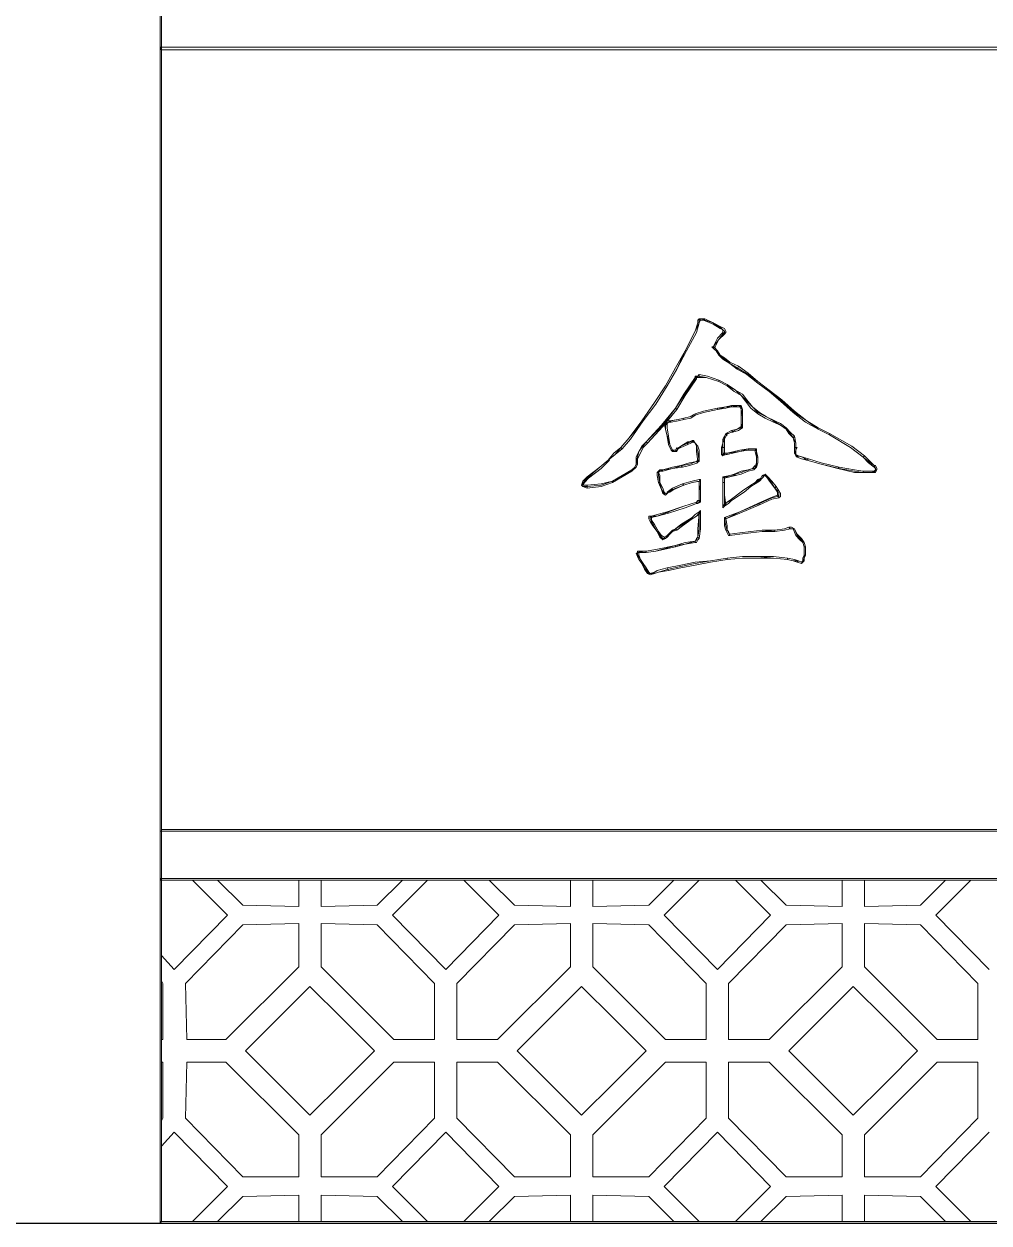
# Model space of a CAD drawing. Extents: x -66030 to 95157, y -13132 to 45879.
# Drawn here: x 67098 to 69790, y 39315 to 42661 of the extents above; entities that cross this region are included whole.
import ezdxf

# ---------------------------------------------------------------- set-up
doc = ezdxf.new("R2010")
doc.units = 0
doc.header["$LTSCALE"] = 100
doc.header["$MEASUREMENT"] = 0
doc.layers.get('0').update_dxf_attribs({"linetype": 'CONTINUOUS'})
doc.layers.add('3', color=11, linetype='CONTINUOUS')

msp = doc.modelspace()

# ---------------------------------------------------------------- linework, layer by layer
at = {"lineweight": 0}
for points in [[(67481.5, 40272.2), (67481.5, 40272.2), (67481.5, 42729.1), (67477.6, 42729.1), (67477.6, 40272.2), (67481.5, 40272.2), (67477.6, 40272.2), (67477.6, 40272.2), (67481.5, 40272.2)], [(67477.6, 42592.4), (67481.5, 42588.5), (75121.6, 42588.5), (75121.6, 42596.3), (67481.5, 42596.3), (67477.6, 42592.4), (67481.5, 42596.3), (67477.6, 42596.3), (67477.6, 42592.4)], [(67481.5, 40409), (67481.5, 40409), (67481.5, 42592.4), (67477.6, 42592.4), (67477.6, 40409), (67481.5, 40409), (67477.6, 40409), (67477.6, 40409), (67481.5, 40409)], [(69344.6, 41514.3), (69313.4, 41530), (69282.1, 41553.4), (69247, 41576.8), (69207.9, 41612), (69176.7, 41639.3), (69145.4, 41662.8), (69118.1, 41682.3), (69086.9, 41701.8), (69067.3, 41713.5), (69051.7, 41725.3), (69040, 41737), (69028.3, 41748.7), (69024.4, 41752.6), (69020.4, 41760.4), (69020.4, 41760.4), (69020.4, 41760.4), (69036.1, 41780), (69047.8, 41795.6), (69051.7, 41799.5), (69051.7, 41803.4), (69047.8, 41807.3), (69043.9, 41811.2), (69020.4, 41826.8), (68997, 41834.6), (68989.2, 41838.5), (68985.3, 41838.5), (68981.4, 41834.6), (68981.4, 41826.8), (68969.7, 41803.4), (68942.3, 41748.7), (68918.9, 41697.9), (68891.6, 41651.1), (68860.3, 41600.3), (68825.2, 41553.4), (68786.1, 41506.5), (68762.7, 41479.2), (68747, 41459.7), (68727.5, 41444), (68704.1, 41424.5), (68672.8, 41397.2), (68661.1, 41385.4), (68653.3, 41373.7), (68657.2, 41369.8), (68668.9, 41369.8), (68708, 41373.7), (68739.2, 41385.4), (68766.6, 41397.2), (68793.9, 41416.7), (68801.7, 41424.5), (68805.6, 41432.3), (68809.5, 41451.8), (68813.4, 41467.5), (68821.2, 41479.2), (68833, 41494.8), (68879.8, 41541.7), (68915, 41588.6), (68938.4, 41623.7), (68969.7, 41670.6), (68969.7, 41674.5), (68973.6, 41674.5), (68977.5, 41678.4), (68981.4, 41678.4), (69000.9, 41674.5), (69036.1, 41662.8), (69059.5, 41651.1), (69082.9, 41639.3), (69098.6, 41623.7), (69114.2, 41608.1), (69129.8, 41592.5), (69145.4, 41576.8), (69168.9, 41565.1), (69188.4, 41553.4), (69207.9, 41541.7), (69223.6, 41530), (69235.3, 41518.3), (69243.1, 41506.5), (69250.9, 41490.9), (69250.9, 41479.2), (69250.9, 41471.4), (69247, 41463.6), (69250.9, 41459.7), (69254.8, 41455.8), (69270.4, 41451.8), (69282.1, 41444), (69321.2, 41432.3), (69372, 41420.6), (69415, 41412.8), (69438.4, 41408.9), (69450.1, 41408.9), (69465.7, 41408.9), (69473.5, 41412.8), (69473.5, 41416.7), (69473.5, 41420.6), (69469.6, 41428.4), (69454, 41440.1), (69438.4, 41451.8), (69403.2, 41479.2), (69344.6, 41514.3)], [(68946.2, 41748.7), (68946.2, 41748.7), (68973.6, 41799.5), (68981.4, 41826.8), (68977.5, 41826.8), (68969.7, 41803.4), (68942.3, 41748.7), (68942.3, 41748.7), (68942.3, 41748.7), (68942.3, 41748.7), (68942.3, 41748.7)], [(68981.4, 41826.8), (68981.4, 41826.8), (68985.3, 41834.6), (68985.3, 41834.6), (68989.2, 41834.6), (68993.1, 41834.6), (68997, 41838.5), (68989.2, 41838.5), (68981.4, 41838.5), (68977.5, 41834.6), (68977.5, 41826.8), (68977.5, 41826.8), (68981.4, 41826.8), (68981.4, 41826.8), (68981.4, 41826.8)], [(68993.1, 41834.6), (68993.1, 41834.6), (69020.4, 41822.9), (69040, 41811.2), (69043.9, 41815.1), (69020.4, 41826.8), (68997, 41838.5), (68997, 41838.5), (68993.1, 41834.6), (68993.1, 41834.6), (68993.1, 41834.6)], [(69047.8, 41799.5), (69047.8, 41799.5), (69032.2, 41783.9), (69020.4, 41760.4), (69024.4, 41756.5), (69036.1, 41780), (69051.7, 41795.6), (69051.7, 41795.6), (69047.8, 41799.5), (69047.8, 41799.5), (69047.8, 41799.5)], [(69040, 41811.2), (69040, 41811.2), (69047.8, 41807.3), (69047.8, 41803.4), (69047.8, 41799.5), (69047.8, 41799.5), (69051.7, 41795.6), (69055.6, 41799.5), (69055.6, 41803.4), (69051.7, 41811.2), (69043.9, 41815.1), (69043.9, 41815.1), (69043.9, 41815.1), (69043.9, 41815.1), (69043.9, 41815.1)], [(69020.4, 41760.4), (69020.4, 41756.5), (69024.4, 41752.6), (69028.3, 41748.7), (69032.2, 41748.7), (69028.3, 41752.6), (69024.4, 41760.4), (69020.4, 41756.5), (69020.4, 41760.4), (69016.5, 41760.4), (69020.4, 41756.5)], [(69020.4, 41760.4), (69020.4, 41760.4), (69020.4, 41760.4), (69020.4, 41760.4), (69020.4, 41756.5), (69020.4, 41756.5), (69020.4, 41756.5), (69024.4, 41756.5), (69020.4, 41756.5), (69024.4, 41756.5), (69024.4, 41756.5)], [(68825.2, 41553.4), (68825.2, 41553.4), (68860.3, 41600.3), (68891.6, 41651.1), (68918.9, 41697.9), (68946.2, 41748.7), (68942.3, 41748.7), (68915, 41701.8), (68887.6, 41651.1), (68856.4, 41604.2), (68821.2, 41553.4), (68821.2, 41553.4)], [(69028.3, 41748.7), (69028.3, 41748.7), (69036.1, 41737), (69047.8, 41725.3), (69067.3, 41713.5), (69086.9, 41697.9), (69090.8, 41705.7), (69067.3, 41717.5), (69051.7, 41729.2), (69040, 41737), (69032.2, 41748.7), (69032.2, 41748.7), (69032.2, 41748.7), (69032.2, 41748.7), (69032.2, 41748.7)], [(69086.9, 41697.9), (69086.9, 41697.9), (69114.2, 41682.3), (69145.4, 41658.9), (69176.7, 41635.4), (69207.9, 41608.1), (69211.8, 41612), (69176.7, 41639.3), (69145.4, 41662.8), (69118.1, 41686.2), (69090.8, 41705.7), (69090.8, 41705.7), (69090.8, 41705.7), (69090.8, 41705.7), (69090.8, 41705.7)], [(68969.7, 41670.6), (68969.7, 41674.5), (68938.4, 41627.6), (68915, 41588.6), (68918.9, 41584.7), (68942.3, 41623.7), (68973.6, 41670.6), (68973.6, 41670.6), (68973.6, 41670.6), (68973.6, 41670.6), (68973.6, 41670.6)], [(68981.4, 41682.3), (68981.4, 41682.3), (68977.5, 41678.4), (68969.7, 41678.4), (68973.6, 41674.5), (68977.5, 41674.5), (68981.4, 41674.5), (68981.4, 41674.5), (68981.4, 41674.5), (68981.4, 41674.5), (68981.4, 41674.5)], [(68969.7, 41678.4), (68969.7, 41678.4), (68969.7, 41674.5), (68969.7, 41670.6), (68973.6, 41670.6), (68973.6, 41670.6), (68973.6, 41674.5), (68973.6, 41674.5), (68969.7, 41678.4), (68969.7, 41678.4), (68969.7, 41678.4)], [(69036.1, 41666.7), (69036.1, 41666.7), (69004.8, 41678.4), (68981.4, 41682.3), (68981.4, 41674.5), (69000.9, 41674.5), (69036.1, 41662.8), (69036.1, 41662.8), (69036.1, 41662.8), (69036.1, 41662.8), (69036.1, 41662.8)], [(69114.2, 41612), (69114.2, 41612), (69102.5, 41627.6), (69082.9, 41639.3), (69059.5, 41655), (69036.1, 41666.7), (69036.1, 41662.8), (69059.5, 41651.1), (69079, 41635.4), (69098.6, 41623.7), (69110.3, 41608.1), (69110.3, 41608.1), (69110.3, 41608.1), (69110.3, 41608.1), (69110.3, 41608.1)], [(69059.5, 41170.6), (69102.5, 41174.5), (69145.4, 41174.5), (69188.4, 41170.6), (69227.5, 41166.7), (69243.1, 41162.8), (69258.7, 41162.8), (69266.5, 41158.9), (69270.4, 41162.8), (69274.3, 41170.6), (69274.3, 41178.4), (69274.3, 41190.1), (69274.3, 41201.9), (69270.4, 41213.6), (69266.5, 41221.4), (69254.8, 41233.1), (69247, 41252.6), (69239.2, 41256.6), (69231.4, 41256.6), (69219.7, 41252.6), (69192.3, 41248.7), (69157.2, 41244.8), (69125.9, 41240.9), (69094.7, 41237), (69067.3, 41233.1), (69063.4, 41240.9), (69059.5, 41248.7), (69055.6, 41260.5), (69051.7, 41280), (69051.7, 41280), (69055.6, 41280), (69094.7, 41299.5), (69149.3, 41323), (69184.5, 41338.6), (69200.1, 41342.5), (69204, 41342.5), (69204, 41350.3), (69200.1, 41358.1), (69192.3, 41365.9), (69180.6, 41385.4), (69168.9, 41397.2), (69165, 41401.1), (69157.2, 41401.1), (69153.3, 41393.3), (69145.4, 41385.4), (69137.6, 41377.6), (69125.9, 41369.8), (69106.4, 41354.2), (69071.2, 41330.8), (69059.5, 41326.9), (69051.7, 41319), (69051.7, 41346.4), (69051.7, 41381.5), (69051.7, 41389.4), (69051.7, 41397.2), (69067.3, 41397.2), (69082.9, 41405), (69098.6, 41408.9), (69118.1, 41416.7), (69133.7, 41420.6), (69141.5, 41424.5), (69141.5, 41436.2), (69141.5, 41451.8), (69141.5, 41467.5), (69137.6, 41475.3), (69133.7, 41475.3), (69118.1, 41475.3), (69094.7, 41467.5), (69059.5, 41463.6), (69055.6, 41463.6), (69047.8, 41459.7), (69047.8, 41471.4), (69047.8, 41479.2), (69047.8, 41490.9), (69051.7, 41502.6), (69051.7, 41510.4), (69055.6, 41518.3), (69063.4, 41518.3), (69071.2, 41522.2), (69086.9, 41530), (69098.6, 41533.9), (69102.5, 41545.6), (69102.5, 41569), (69098.6, 41584.7), (69098.6, 41592.5), (69090.8, 41596.4), (69071.2, 41592.5), (69055.6, 41592.5), (69032.2, 41584.7), (68993.1, 41576.8), (68969.7, 41569), (68954, 41565.1), (68938.4, 41561.2), (68922.8, 41557.3), (68903.3, 41553.4), (68895.5, 41549.5), (68887.6, 41545.6), (68887.6, 41530), (68891.6, 41510.4), (68899.4, 41487), (68907.2, 41471.4), (68911.1, 41467.5), (68915, 41467.5), (68918.9, 41471.4), (68922.8, 41475.3), (68930.6, 41483.1), (68950.1, 41490.9), (68958, 41494.8), (68965.8, 41494.8), (68969.7, 41490.9), (68973.6, 41483.1), (68977.5, 41467.5), (68981.4, 41440.1), (68977.5, 41440.1), (68973.6, 41440.1), (68954, 41432.3), (68934.5, 41428.4), (68907.2, 41420.6), (68879.8, 41416.7), (68872, 41412.8), (68868.1, 41408.9), (68868.1, 41401.1), (68872, 41381.5), (68875.9, 41362), (68883.7, 41350.3), (68887.6, 41350.3), (68895.5, 41354.2), (68907.2, 41362), (68938.4, 41373.7), (68961.9, 41381.5), (68981.4, 41385.4), (68981.4, 41373.7), (68985.3, 41362), (68985.3, 41346.4), (68985.3, 41326.9), (68977.5, 41326.9), (68973.6, 41326.9), (68938.4, 41315.1), (68895.5, 41299.5), (68864.2, 41287.8), (68848.6, 41287.8), (68844.7, 41283.9), (68844.7, 41280), (68848.6, 41272.2), (68852.5, 41264.4), (68864.2, 41244.8), (68875.9, 41229.2), (68879.8, 41225.3), (68887.6, 41225.3), (68891.6, 41233.1), (68899.4, 41240.9), (68907.2, 41244.8), (68915, 41252.6), (68934.5, 41264.4), (68961.9, 41280), (68973.6, 41287.8), (68981.4, 41295.6), (68981.4, 41252.6), (68977.5, 41229.2), (68973.6, 41221.4), (68969.7, 41217.5), (68942.3, 41209.7), (68915, 41205.8), (68860.3, 41190.1), (68833, 41186.2), (68825.2, 41186.2), (68817.3, 41190.1), (68813.4, 41186.2), (68809.5, 41186.2), (68809.5, 41182.3), (68809.5, 41178.4), (68817.3, 41166.7), (68821.2, 41155), (68829.1, 41143.3), (68840.8, 41127.7), (68844.7, 41127.7), (68856.4, 41127.7), (68868.1, 41131.6), (68895.5, 41139.4), (68930.6, 41147.2), (68969.7, 41155), (69012.6, 41162.8), (69059.5, 41170.6)], [(68915, 41588.6), (68915, 41588.6), (68875.9, 41541.7), (68833, 41494.8), (68836.9, 41490.9), (68879.8, 41537.8), (68918.9, 41584.7), (68918.9, 41584.7)], [(68969.7, 41569), (68969.7, 41569), (68993.1, 41576.8), (69032.2, 41584.7), (69032.2, 41588.6), (68993.1, 41580.7), (68969.7, 41572.9), (68969.7, 41572.9), (68969.7, 41569), (68969.7, 41569), (68969.7, 41569)], [(69032.2, 41584.7), (69032.2, 41584.7), (69055.6, 41588.6), (69071.2, 41592.5), (69071.2, 41596.4), (69055.6, 41592.5), (69032.2, 41588.6), (69032.2, 41588.6)], [(69071.2, 41592.5), (69071.2, 41592.5), (69090.8, 41592.5), (69094.7, 41592.5), (69098.6, 41596.4), (69090.8, 41596.4), (69071.2, 41596.4), (69071.2, 41596.4), (69071.2, 41596.4), (69071.2, 41596.4), (69071.2, 41596.4)], [(69094.7, 41592.5), (69094.7, 41592.5), (69098.6, 41584.7), (69098.6, 41569), (69102.5, 41569), (69102.5, 41584.7), (69098.6, 41596.4), (69098.6, 41596.4), (69098.6, 41596.4), (69098.6, 41596.4), (69098.6, 41596.4)], [(69192.3, 41553.4), (69192.3, 41553.4), (69168.9, 41565.1), (69149.3, 41576.8), (69129.8, 41592.5), (69114.2, 41612), (69110.3, 41608.1), (69125.9, 41588.6), (69145.4, 41572.9), (69165, 41561.2), (69188.4, 41549.5), (69188.4, 41549.5), (69192.3, 41553.4), (69192.3, 41553.4), (69192.3, 41553.4)], [(69207.9, 41608.1), (69207.9, 41608.1), (69243.1, 41576.8), (69278.2, 41549.5), (69313.4, 41530), (69344.6, 41514.3), (69344.6, 41518.3), (69313.4, 41533.9), (69282.1, 41553.4), (69247, 41580.7), (69211.8, 41612), (69211.8, 41612), (69211.8, 41612), (69211.8, 41612), (69211.8, 41612)], [(68766.6, 41475.3), (68766.6, 41475.3), (68790, 41502.6), (68825.2, 41553.4), (68821.2, 41553.4), (68786.1, 41506.5), (68762.7, 41479.2), (68762.7, 41479.2)], [(68891.6, 41545.6), (68887.6, 41541.7), (68895.5, 41549.5), (68903.3, 41549.5), (68899.4, 41553.4), (68891.6, 41553.4), (68887.6, 41545.6), (68883.7, 41545.6), (68887.6, 41545.6), (68883.7, 41545.6), (68883.7, 41545.6)], [(68903.3, 41549.5), (68903.3, 41549.5), (68922.8, 41553.4), (68938.4, 41557.3), (68938.4, 41561.2), (68922.8, 41557.3), (68899.4, 41553.4), (68899.4, 41553.4), (68903.3, 41549.5), (68903.3, 41549.5), (68903.3, 41549.5)], [(68938.4, 41557.3), (68938.4, 41557.3), (68958, 41561.2), (68969.7, 41569), (68969.7, 41572.9), (68954, 41565.1), (68938.4, 41561.2), (68938.4, 41561.2)], [(69098.6, 41569), (69098.6, 41569), (69098.6, 41545.6), (69098.6, 41537.8), (69102.5, 41533.9), (69102.5, 41545.6), (69102.5, 41569), (69102.5, 41569), (69102.5, 41569), (69102.5, 41569), (69102.5, 41569)], [(69247, 41510.4), (69247, 41510.4), (69235.3, 41522.2), (69223.6, 41533.9), (69207.9, 41545.6), (69192.3, 41553.4), (69188.4, 41549.5), (69207.9, 41541.7), (69223.6, 41530), (69231.4, 41518.3), (69243.1, 41506.5), (69243.1, 41506.5), (69247, 41510.4), (69247, 41510.4), (69247, 41510.4)], [(68895.5, 41510.4), (68895.5, 41510.4), (68891.6, 41533.9), (68891.6, 41545.6), (68883.7, 41545.6), (68887.6, 41530), (68891.6, 41510.4), (68891.6, 41510.4)], [(69055.6, 41518.3), (69055.6, 41518.3), (69051.7, 41510.4), (69047.8, 41502.6), (69051.7, 41502.6), (69055.6, 41510.4), (69059.5, 41514.3), (69055.6, 41514.3), (69055.6, 41518.3), (69055.6, 41518.3), (69055.6, 41518.3)], [(69071.2, 41526.1), (69071.2, 41526.1), (69063.4, 41522.2), (69055.6, 41518.3), (69055.6, 41514.3), (69063.4, 41518.3), (69071.2, 41522.2), (69075.1, 41522.2), (69071.2, 41522.2), (69075.1, 41522.2), (69075.1, 41522.2)], [(69098.6, 41537.8), (69098.6, 41537.8), (69086.9, 41530), (69071.2, 41526.1), (69075.1, 41522.2), (69090.8, 41526.1), (69102.5, 41533.9), (69102.5, 41533.9), (69102.5, 41533.9), (69102.5, 41533.9), (69102.5, 41533.9)], [(69344.6, 41514.3), (69344.6, 41514.3), (69403.2, 41479.2), (69438.4, 41451.8), (69442.3, 41455.8), (69407.1, 41483.1), (69344.6, 41518.3), (69344.6, 41518.3), (69344.6, 41518.3), (69344.6, 41518.3), (69344.6, 41518.3)], [(68833, 41494.8), (68833, 41494.8), (68821.2, 41483.1), (68813.4, 41467.5), (68805.6, 41451.8), (68805.6, 41432.3), (68809.5, 41432.3), (68809.5, 41447.9), (68817.3, 41463.6), (68825.2, 41479.2), (68836.9, 41490.9), (68836.9, 41490.9), (68836.9, 41490.9), (68836.9, 41490.9), (68836.9, 41490.9)], [(68907.2, 41471.4), (68907.2, 41471.4), (68899.4, 41487), (68895.5, 41510.4), (68891.6, 41510.4), (68895.5, 41487), (68903.3, 41471.4), (68903.3, 41471.4), (68907.2, 41471.4), (68907.2, 41471.4), (68907.2, 41471.4)], [(68950.1, 41494.8), (68950.1, 41494.8), (68930.6, 41483.1), (68918.9, 41475.3), (68922.8, 41475.3), (68930.6, 41479.2), (68950.1, 41487), (68950.1, 41487), (68950.1, 41487), (68950.1, 41487), (68950.1, 41487)], [(68965.8, 41498.7), (68961.9, 41498.7), (68954, 41494.8), (68950.1, 41494.8), (68950.1, 41487), (68958, 41490.9), (68965.8, 41494.8), (68961.9, 41494.8), (68965.8, 41498.7), (68965.8, 41498.7), (68961.9, 41498.7)], [(68977.5, 41483.1), (68977.5, 41483.1), (68969.7, 41490.9), (68965.8, 41498.7), (68961.9, 41494.8), (68969.7, 41490.9), (68973.6, 41483.1), (68973.6, 41483.1), (68977.5, 41483.1), (68977.5, 41483.1), (68977.5, 41483.1)], [(69047.8, 41502.6), (69047.8, 41502.6), (69047.8, 41490.9), (69043.9, 41479.2), (69051.7, 41479.2), (69051.7, 41490.9), (69051.7, 41502.6), (69051.7, 41502.6), (69051.7, 41502.6), (69051.7, 41502.6), (69051.7, 41502.6)], [(69254.8, 41479.2), (69250.9, 41479.2), (69250.9, 41490.9), (69247, 41510.4), (69243.1, 41506.5), (69247, 41490.9), (69247, 41479.2), (69247, 41479.2), (69247, 41479.2), (69247, 41479.2), (69247, 41479.2)], [(68731.4, 41444), (68727.5, 41444), (68747, 41459.7), (68766.6, 41475.3), (68762.7, 41479.2), (68743.1, 41463.6), (68727.5, 41444), (68727.5, 41444), (68727.5, 41444), (68727.5, 41444), (68727.5, 41444)], [(68918.9, 41475.3), (68918.9, 41479.2), (68915, 41471.4), (68915, 41471.4), (68911.1, 41471.4), (68907.2, 41471.4), (68903.3, 41471.4), (68907.2, 41467.5), (68915, 41467.5), (68918.9, 41467.5), (68922.8, 41475.3), (68922.8, 41475.3), (68922.8, 41475.3), (68922.8, 41475.3), (68922.8, 41475.3)], [(68981.4, 41440.1), (68981.4, 41440.1), (68981.4, 41471.4), (68977.5, 41483.1), (68973.6, 41483.1), (68973.6, 41467.5), (68977.5, 41440.1), (68981.4, 41444), (68981.4, 41440.1), (68981.4, 41440.1), (68981.4, 41440.1)], [(69043.9, 41479.2), (69043.9, 41479.2), (69043.9, 41471.4), (69043.9, 41459.7), (69051.7, 41459.7), (69051.7, 41471.4), (69051.7, 41479.2), (69051.7, 41479.2)], [(69043.9, 41459.7), (69047.8, 41455.8), (69055.6, 41459.7), (69059.5, 41459.7), (69059.5, 41463.6), (69051.7, 41463.6), (69047.8, 41463.6), (69051.7, 41459.7), (69043.9, 41459.7), (69047.8, 41455.8), (69047.8, 41455.8)], [(69059.5, 41459.7), (69059.5, 41459.7), (69094.7, 41467.5), (69118.1, 41471.4), (69118.1, 41475.3), (69094.7, 41471.4), (69059.5, 41463.6), (69059.5, 41463.6)], [(69118.1, 41471.4), (69118.1, 41471.4), (69133.7, 41471.4), (69137.6, 41471.4), (69141.5, 41475.3), (69133.7, 41475.3), (69118.1, 41475.3), (69118.1, 41475.3), (69118.1, 41475.3), (69118.1, 41475.3), (69118.1, 41475.3)], [(69137.6, 41471.4), (69137.6, 41471.4), (69137.6, 41467.5), (69141.5, 41451.8), (69145.4, 41451.8), (69141.5, 41467.5), (69141.5, 41475.3), (69141.5, 41475.3), (69141.5, 41475.3), (69141.5, 41475.3), (69141.5, 41475.3)], [(69141.5, 41451.8), (69141.5, 41451.8), (69141.5, 41436.2), (69137.6, 41424.5), (69141.5, 41424.5), (69145.4, 41436.2), (69145.4, 41451.8), (69145.4, 41451.8), (69145.4, 41451.8), (69145.4, 41451.8), (69145.4, 41451.8)], [(69250.9, 41463.6), (69250.9, 41463.6), (69250.9, 41471.4), (69254.8, 41479.2), (69247, 41479.2), (69247, 41471.4), (69247, 41463.6), (69247, 41463.6), (69247, 41463.6), (69247, 41463.6), (69247, 41463.6)], [(69258.7, 41455.8), (69258.7, 41455.8), (69250.9, 41459.7), (69250.9, 41463.6), (69247, 41463.6), (69250.9, 41455.8), (69254.8, 41451.8), (69254.8, 41451.8), (69258.7, 41455.8), (69258.7, 41455.8), (69258.7, 41455.8)], [(69286.1, 41447.9), (69286.1, 41447.9), (69270.4, 41451.8), (69258.7, 41455.8), (69254.8, 41451.8), (69266.5, 41447.9), (69282.1, 41444), (69282.1, 41444), (69282.1, 41444), (69282.1, 41444), (69282.1, 41444)], [(69438.4, 41451.8), (69438.4, 41451.8), (69454, 41436.2), (69469.6, 41424.5), (69469.6, 41428.4), (69457.9, 41440.1), (69442.3, 41455.8), (69442.3, 41455.8), (69438.4, 41451.8), (69438.4, 41451.8), (69438.4, 41451.8)], [(68672.8, 41393.3), (68672.8, 41393.3), (68708, 41420.6), (68731.4, 41444), (68727.5, 41444), (68704.1, 41424.5), (68668.9, 41397.2), (68668.9, 41397.2), (68668.9, 41397.2), (68668.9, 41397.2), (68668.9, 41397.2)], [(68805.6, 41432.3), (68805.6, 41432.3), (68801.7, 41424.5), (68793.9, 41416.7), (68793.9, 41412.8), (68805.6, 41424.5), (68809.5, 41432.3), (68809.5, 41432.3), (68809.5, 41432.3), (68809.5, 41432.3), (68809.5, 41432.3)], [(68879.8, 41412.8), (68879.8, 41412.8), (68907.2, 41420.6), (68934.5, 41424.5), (68930.6, 41428.4), (68907.2, 41424.5), (68879.8, 41416.7), (68879.8, 41416.7), (68879.8, 41412.8), (68879.8, 41412.8), (68879.8, 41412.8)], [(68934.5, 41424.5), (68934.5, 41424.5), (68954, 41428.4), (68977.5, 41436.2), (68973.6, 41440.1), (68954, 41436.2), (68930.6, 41428.4), (68930.6, 41428.4)], [(68977.5, 41436.2), (68977.5, 41436.2), (68977.5, 41440.1), (68981.4, 41440.1), (68981.4, 41444), (68977.5, 41444), (68973.6, 41440.1), (68973.6, 41440.1), (68977.5, 41436.2), (68977.5, 41436.2), (68977.5, 41436.2)], [(69137.6, 41424.5), (69137.6, 41428.4), (69129.8, 41420.6), (69118.1, 41416.7), (69118.1, 41412.8), (69133.7, 41416.7), (69141.5, 41424.5), (69141.5, 41424.5), (69141.5, 41424.5), (69141.5, 41424.5), (69141.5, 41424.5)], [(69372, 41424.5), (69372, 41424.5), (69321.2, 41436.2), (69286.1, 41447.9), (69282.1, 41444), (69321.2, 41432.3), (69368.1, 41420.6), (69368.1, 41420.6), (69368.1, 41420.6), (69368.1, 41420.6), (69368.1, 41420.6)], [(69438.4, 41412.8), (69438.4, 41412.8), (69415, 41416.7), (69372, 41424.5), (69368.1, 41420.6), (69415, 41408.9), (69438.4, 41408.9), (69438.4, 41408.9)], [(69469.6, 41424.5), (69469.6, 41424.5), (69473.5, 41420.6), (69473.5, 41416.7), (69477.4, 41416.7), (69477.4, 41420.6), (69473.5, 41428.4), (69469.6, 41428.4), (69473.5, 41428.4), (69473.5, 41428.4), (69469.6, 41428.4)], [(68668.9, 41373.7), (68668.9, 41373.7), (68661.1, 41373.7), (68657.2, 41373.7), (68661.1, 41381.5), (68672.8, 41393.3), (68668.9, 41397.2), (68657.2, 41385.4), (68653.3, 41373.7), (68657.2, 41369.8), (68668.9, 41365.9), (68668.9, 41365.9), (68668.9, 41373.7), (68668.9, 41373.7), (68668.9, 41373.7)], [(68739.2, 41385.4), (68739.2, 41385.4), (68708, 41377.6), (68668.9, 41373.7), (68668.9, 41365.9), (68708, 41369.8), (68739.2, 41381.5), (68739.2, 41381.5)], [(68793.9, 41416.7), (68793.9, 41416.7), (68766.6, 41401.1), (68739.2, 41385.4), (68739.2, 41381.5), (68766.6, 41397.2), (68793.9, 41412.8), (68793.9, 41412.8), (68793.9, 41412.8), (68793.9, 41412.8), (68793.9, 41412.8)], [(68868.1, 41408.9), (68868.1, 41408.9), (68872, 41412.8), (68879.8, 41412.8), (68879.8, 41416.7), (68872, 41416.7), (68864.2, 41408.9), (68864.2, 41408.9), (68864.2, 41408.9), (68864.2, 41408.9), (68864.2, 41408.9)], [(68872, 41381.5), (68872, 41381.5), (68872, 41401.1), (68868.1, 41408.9), (68864.2, 41408.9), (68864.2, 41401.1), (68868.1, 41381.5), (68868.1, 41381.5), (68868.1, 41381.5), (68868.1, 41381.5), (68868.1, 41381.5)], [(68985.3, 41385.4), (68981.4, 41389.4), (68961.9, 41385.4), (68934.5, 41377.6), (68938.4, 41373.7), (68961.9, 41381.5), (68985.3, 41385.4), (68981.4, 41385.4), (68985.3, 41385.4), (68985.3, 41389.4), (68981.4, 41389.4)], [(68985.3, 41362), (68985.3, 41362), (68985.3, 41373.7), (68985.3, 41385.4), (68981.4, 41385.4), (68981.4, 41373.7), (68981.4, 41362), (68981.4, 41362), (68985.3, 41362), (68985.3, 41362), (68985.3, 41362)], [(69079, 41405), (69079, 41405), (69067.3, 41401.1), (69047.8, 41397.2), (69051.7, 41393.3), (69067.3, 41397.2), (69082.9, 41401.1), (69082.9, 41401.1), (69079, 41405), (69079, 41405), (69079, 41405)], [(69047.8, 41397.2), (69047.8, 41397.2), (69047.8, 41389.4), (69047.8, 41381.5), (69051.7, 41381.5), (69051.7, 41389.4), (69051.7, 41397.2), (69051.7, 41393.3), (69047.8, 41397.2), (69047.8, 41397.2), (69047.8, 41397.2)], [(69118.1, 41416.7), (69118.1, 41416.7), (69098.6, 41412.8), (69079, 41405), (69082.9, 41401.1), (69098.6, 41405), (69118.1, 41412.8), (69118.1, 41412.8), (69118.1, 41416.7), (69118.1, 41416.7), (69118.1, 41416.7)], [(69125.9, 41369.8), (69125.9, 41369.8), (69137.6, 41377.6), (69149.3, 41385.4), (69145.4, 41389.4), (69137.6, 41381.5), (69125.9, 41373.7), (69125.9, 41373.7), (69125.9, 41373.7), (69125.9, 41373.7), (69125.9, 41373.7)], [(69149.3, 41385.4), (69149.3, 41385.4), (69157.2, 41393.3), (69161.1, 41397.2), (69157.2, 41401.1), (69153.3, 41393.3), (69145.4, 41389.4), (69145.4, 41389.4), (69145.4, 41389.4), (69145.4, 41389.4), (69145.4, 41389.4)], [(69161.1, 41397.2), (69161.1, 41397.2), (69161.1, 41401.1), (69168.9, 41397.2), (69172.8, 41397.2), (69165, 41405), (69157.2, 41401.1), (69157.2, 41401.1), (69161.1, 41397.2), (69161.1, 41397.2), (69161.1, 41397.2)], [(69168.9, 41397.2), (69168.9, 41397.2), (69180.6, 41381.5), (69192.3, 41365.9), (69196.2, 41369.8), (69184.5, 41385.4), (69172.8, 41397.2), (69172.8, 41397.2), (69172.8, 41397.2), (69172.8, 41397.2), (69172.8, 41397.2)], [(69465.7, 41412.8), (69465.7, 41412.8), (69450.1, 41412.8), (69438.4, 41412.8), (69438.4, 41408.9), (69450.1, 41408.9), (69465.7, 41408.9), (69465.7, 41408.9), (69465.7, 41408.9), (69465.7, 41408.9), (69465.7, 41408.9)], [(69473.5, 41416.7), (69473.5, 41416.7), (69469.6, 41412.8), (69465.7, 41412.8), (69465.7, 41408.9), (69473.5, 41408.9), (69477.4, 41416.7), (69477.4, 41416.7), (69473.5, 41416.7), (69473.5, 41416.7), (69473.5, 41416.7)], [(68883.7, 41354.2), (68883.7, 41354.2), (68879.8, 41365.9), (68872, 41381.5), (68868.1, 41381.5), (68875.9, 41362), (68879.8, 41350.3), (68879.8, 41350.3), (68879.8, 41350.3), (68879.8, 41350.3), (68879.8, 41350.3)], [(68891.6, 41354.2), (68895.5, 41354.2), (68887.6, 41350.3), (68883.7, 41354.2), (68879.8, 41350.3), (68887.6, 41346.4), (68895.5, 41354.2), (68899.4, 41354.2), (68895.5, 41354.2), (68895.5, 41354.2), (68899.4, 41354.2)], [(68934.5, 41377.6), (68934.5, 41377.6), (68907.2, 41365.9), (68891.6, 41354.2), (68899.4, 41354.2), (68911.1, 41362), (68938.4, 41373.7), (68938.4, 41373.7)], [(68985.3, 41326.9), (68985.3, 41326.9), (68985.3, 41346.4), (68985.3, 41362), (68981.4, 41362), (68981.4, 41346.4), (68981.4, 41326.9), (68985.3, 41330.8), (68985.3, 41326.9), (68985.3, 41326.9), (68985.3, 41326.9)], [(69047.8, 41381.5), (69047.8, 41381.5), (69047.8, 41346.4), (69047.8, 41319), (69055.6, 41319), (69051.7, 41346.4), (69051.7, 41381.5), (69051.7, 41381.5), (69051.7, 41381.5), (69051.7, 41381.5), (69051.7, 41381.5)], [(69071.2, 41330.8), (69071.2, 41330.8), (69106.4, 41354.2), (69125.9, 41369.8), (69125.9, 41373.7), (69102.5, 41358.1), (69071.2, 41334.7), (69071.2, 41334.7), (69071.2, 41330.8), (69071.2, 41330.8), (69071.2, 41330.8)], [(69192.3, 41365.9), (69192.3, 41365.9), (69200.1, 41354.2), (69200.1, 41346.4), (69204, 41346.4), (69200.1, 41346.4), (69204, 41338.6), (69207.9, 41342.5), (69207.9, 41350.3), (69204, 41358.1), (69196.2, 41369.8), (69196.2, 41369.8), (69192.3, 41365.9), (69192.3, 41365.9), (69192.3, 41365.9)], [(68895.5, 41295.6), (68895.5, 41295.6), (68942.3, 41311.2), (68973.6, 41323), (68973.6, 41326.9), (68938.4, 41315.1), (68891.6, 41299.5), (68891.6, 41299.5)], [(68973.6, 41323), (68973.6, 41323), (68977.5, 41323), (68985.3, 41326.9), (68985.3, 41330.8), (68977.5, 41330.8), (68973.6, 41326.9), (68973.6, 41326.9), (68973.6, 41323), (68973.6, 41323), (68973.6, 41323)], [(69047.8, 41319), (69051.7, 41315.1), (69063.4, 41323), (69071.2, 41330.8), (69071.2, 41334.7), (69059.5, 41326.9), (69051.7, 41319), (69055.6, 41319), (69047.8, 41319), (69047.8, 41311.2), (69051.7, 41315.1)], [(69145.4, 41323), (69145.4, 41323), (69094.7, 41299.5), (69051.7, 41283.9), (69055.6, 41280), (69094.7, 41295.6), (69149.3, 41319), (69149.3, 41319)], [(69200.1, 41346.4), (69200.1, 41346.4), (69180.6, 41338.6), (69145.4, 41323), (69149.3, 41319), (69184.5, 41334.7), (69204, 41338.6), (69204, 41338.6), (69204, 41338.6), (69204, 41338.6), (69204, 41338.6)], [(68856.4, 41264.4), (68856.4, 41264.4), (68848.6, 41276.1), (68848.6, 41280), (68848.6, 41283.9), (68848.6, 41283.9), (68848.6, 41287.8), (68840.8, 41287.8), (68840.8, 41280), (68844.7, 41272.2), (68852.5, 41260.5), (68852.5, 41260.5)], [(68848.6, 41283.9), (68848.6, 41283.9), (68864.2, 41287.8), (68895.5, 41295.6), (68891.6, 41299.5), (68864.2, 41291.7), (68848.6, 41287.8), (68848.6, 41287.8), (68848.6, 41287.8), (68848.6, 41287.8), (68848.6, 41287.8)], [(68961.9, 41283.9), (68961.9, 41283.9), (68930.6, 41264.4), (68915, 41252.6), (68918.9, 41248.7), (68934.5, 41260.5), (68961.9, 41280), (68961.9, 41280), (68961.9, 41280), (68961.9, 41280), (68961.9, 41280)], [(68985.3, 41295.6), (68981.4, 41299.5), (68969.7, 41291.7), (68961.9, 41283.9), (68961.9, 41280), (68973.6, 41287.8), (68985.3, 41295.6), (68981.4, 41295.6), (68985.3, 41295.6), (68985.3, 41303.4), (68981.4, 41299.5)], [(68981.4, 41225.3), (68981.4, 41225.3), (68985.3, 41252.6), (68985.3, 41295.6), (68981.4, 41295.6), (68977.5, 41252.6), (68977.5, 41229.2), (68977.5, 41229.2), (68981.4, 41225.3), (68981.4, 41225.3), (68981.4, 41225.3)], [(69051.7, 41280), (69051.7, 41280), (69051.7, 41260.5), (69055.6, 41248.7), (69059.5, 41248.7), (69059.5, 41260.5), (69055.6, 41280), (69055.6, 41283.9), (69055.6, 41280), (69055.6, 41280), (69055.6, 41283.9)], [(69051.7, 41283.9), (69055.6, 41283.9), (69051.7, 41283.9), (69051.7, 41280), (69055.6, 41283.9), (69055.6, 41280), (69055.6, 41280), (69055.6, 41280), (69055.6, 41280), (69055.6, 41280), (69055.6, 41280)], [(68875.9, 41233.1), (68875.9, 41233.1), (68868.1, 41244.8), (68856.4, 41264.4), (68852.5, 41260.5), (68864.2, 41244.8), (68872, 41229.2), (68872, 41229.2), (68872, 41229.2), (68872, 41229.2), (68872, 41229.2)], [(68915, 41252.6), (68915, 41252.6), (68907.2, 41248.7), (68899.4, 41240.9), (68899.4, 41237), (68907.2, 41244.8), (68918.9, 41248.7), (68918.9, 41248.7), (68918.9, 41248.7), (68918.9, 41248.7), (68918.9, 41248.7)], [(69192.3, 41244.8), (69192.3, 41244.8), (69219.7, 41248.7), (69235.3, 41252.6), (69231.4, 41256.6), (69219.7, 41252.6), (69192.3, 41248.7), (69192.3, 41248.7), (69192.3, 41244.8), (69192.3, 41244.8), (69192.3, 41244.8)], [(69235.3, 41252.6), (69231.4, 41252.6), (69239.2, 41252.6), (69243.1, 41252.6), (69247, 41252.6), (69239.2, 41256.6), (69231.4, 41256.6), (69231.4, 41256.6), (69231.4, 41256.6), (69231.4, 41256.6), (69231.4, 41256.6)], [(69243.1, 41252.6), (69243.1, 41252.6), (69250.9, 41233.1), (69262.6, 41221.4), (69266.5, 41225.3), (69254.8, 41237), (69247, 41252.6), (69247, 41252.6), (69247, 41252.6), (69247, 41252.6), (69247, 41252.6)], [(68883.7, 41229.2), (68883.7, 41229.2), (68883.7, 41229.2), (68875.9, 41233.1), (68872, 41229.2), (68879.8, 41221.4), (68887.6, 41225.3), (68887.6, 41225.3), (68887.6, 41225.3), (68887.6, 41225.3), (68887.6, 41225.3)], [(68899.4, 41240.9), (68899.4, 41240.9), (68891.6, 41233.1), (68883.7, 41229.2), (68887.6, 41225.3), (68891.6, 41229.2), (68899.4, 41237), (68899.4, 41237)], [(68915, 41201.9), (68915, 41201.9), (68942.3, 41209.7), (68969.7, 41213.6), (68969.7, 41217.5), (68942.3, 41213.6), (68915, 41205.8), (68915, 41205.8), (68915, 41201.9), (68915, 41201.9), (68915, 41201.9)], [(68969.7, 41213.6), (68973.6, 41213.6), (68977.5, 41221.4), (68981.4, 41225.3), (68977.5, 41229.2), (68973.6, 41225.3), (68969.7, 41217.5), (68969.7, 41217.5), (68969.7, 41213.6), (68969.7, 41213.6), (68973.6, 41213.6)], [(69055.6, 41248.7), (69055.6, 41248.7), (69059.5, 41240.9), (69063.4, 41233.1), (69067.3, 41233.1), (69063.4, 41244.8), (69059.5, 41248.7), (69059.5, 41248.7), (69055.6, 41248.7), (69055.6, 41248.7), (69055.6, 41248.7)], [(69063.4, 41233.1), (69067.3, 41233.1), (69094.7, 41237), (69125.9, 41240.9), (69157.2, 41244.8), (69192.3, 41244.8), (69192.3, 41248.7), (69157.2, 41248.7), (69125.9, 41244.8), (69094.7, 41240.9), (69067.3, 41237), (69067.3, 41233.1), (69063.4, 41233.1), (69063.4, 41233.1), (69067.3, 41233.1)], [(69262.6, 41221.4), (69262.6, 41221.4), (69270.4, 41213.6), (69274.3, 41201.9), (69278.2, 41201.9), (69274.3, 41213.6), (69266.5, 41225.3), (69266.5, 41225.3), (69262.6, 41221.4), (69262.6, 41221.4), (69262.6, 41221.4)], [(68813.4, 41178.4), (68813.4, 41178.4), (68813.4, 41182.3), (68813.4, 41186.2), (68813.4, 41186.2), (68817.3, 41186.2), (68817.3, 41190.1), (68809.5, 41190.1), (68809.5, 41186.2), (68805.6, 41182.3), (68809.5, 41174.5), (68809.5, 41174.5), (68809.5, 41174.5), (68809.5, 41174.5), (68809.5, 41174.5)], [(68817.3, 41186.2), (68813.4, 41186.2), (68825.2, 41186.2), (68833, 41186.2), (68833, 41190.1), (68825.2, 41190.1), (68817.3, 41190.1), (68817.3, 41190.1), (68817.3, 41190.1), (68817.3, 41190.1), (68817.3, 41190.1)], [(68833, 41186.2), (68833, 41186.2), (68860.3, 41190.1), (68915, 41201.9), (68915, 41205.8), (68860.3, 41194.1), (68833, 41190.1), (68833, 41190.1)], [(69274.3, 41201.9), (69274.3, 41201.9), (69274.3, 41190.1), (69274.3, 41178.4), (69278.2, 41178.4), (69278.2, 41190.1), (69278.2, 41201.9), (69278.2, 41201.9)], [(68825.2, 41155), (68825.2, 41155), (68817.3, 41166.7), (68813.4, 41178.4), (68809.5, 41174.5), (68813.4, 41166.7), (68821.2, 41155), (68821.2, 41155), (68821.2, 41155), (68821.2, 41155), (68821.2, 41155)], [(68840.8, 41131.6), (68840.8, 41131.6), (68833, 41143.3), (68825.2, 41155), (68821.2, 41155), (68829.1, 41139.4), (68836.9, 41127.7), (68836.9, 41127.7), (68836.9, 41127.7), (68836.9, 41127.7), (68836.9, 41127.7)], [(69059.5, 41170.6), (69059.5, 41170.6), (69012.6, 41162.8), (68969.7, 41158.9), (68930.6, 41151.1), (68891.6, 41143.3), (68895.5, 41135.5), (68930.6, 41143.3), (68969.7, 41151.1), (69012.6, 41158.9), (69059.5, 41166.7), (69059.5, 41166.7), (69059.5, 41170.6), (69059.5, 41170.6), (69059.5, 41170.6)], [(69227.5, 41170.6), (69227.5, 41170.6), (69188.4, 41174.5), (69145.4, 41174.5), (69102.5, 41174.5), (69059.5, 41170.6), (69059.5, 41166.7), (69102.5, 41170.6), (69145.4, 41170.6), (69188.4, 41170.6), (69227.5, 41166.7), (69227.5, 41166.7), (69227.5, 41170.6), (69227.5, 41170.6), (69227.5, 41170.6)], [(69258.7, 41162.8), (69258.7, 41162.8), (69247, 41166.7), (69227.5, 41170.6), (69227.5, 41166.7), (69243.1, 41162.8), (69254.8, 41158.9), (69254.8, 41158.9), (69258.7, 41162.8), (69258.7, 41162.8), (69258.7, 41162.8)], [(69270.4, 41162.8), (69270.4, 41162.8), (69266.5, 41158.9), (69258.7, 41162.8), (69254.8, 41158.9), (69266.5, 41155), (69274.3, 41162.8), (69274.3, 41162.8)], [(69274.3, 41178.4), (69274.3, 41178.4), (69270.4, 41170.6), (69270.4, 41162.8), (69274.3, 41162.8), (69274.3, 41170.6), (69278.2, 41178.4), (69278.2, 41178.4), (69278.2, 41178.4), (69278.2, 41178.4), (69278.2, 41178.4)], [(68852.5, 41127.7), (68856.4, 41131.6), (68844.7, 41127.7), (68840.8, 41131.6), (68836.9, 41127.7), (68844.7, 41123.7), (68856.4, 41127.7), (68856.4, 41127.7), (68856.4, 41127.7), (68856.4, 41127.7), (68856.4, 41127.7)], [(68891.6, 41143.3), (68891.6, 41143.3), (68864.2, 41135.5), (68852.5, 41127.7), (68856.4, 41127.7), (68868.1, 41131.6), (68895.5, 41135.5), (68895.5, 41135.5)], [(75121.6, 40409), (75121.6, 40412.9), (67481.5, 40412.9), (67481.5, 40409), (75121.6, 40409), (75121.6, 40409), (75121.6, 40409), (75121.6, 40409), (75121.6, 40409)], [(67481.5, 40276.2), (67477.6, 40272.2), (67477.6, 39319.2), (67481.5, 39319.2), (67481.5, 40272.2), (67481.5, 40276.2), (67481.5, 40276.2), (67477.6, 40276.2), (67477.6, 40272.2)], [(75121.6, 40272.2), (75121.6, 40276.2), (67481.5, 40276.2), (67481.5, 40272.2), (75121.6, 40272.2), (75121.6, 40272.2), (75121.6, 40272.2), (75121.6, 40272.2), (75121.6, 40272.2)], [(75121.6, 40272.2), (75121.6, 40276.2), (67481.5, 40276.2), (67481.5, 40272.2), (75121.6, 40272.2), (75121.6, 40272.2), (75121.6, 40272.2), (75121.6, 40276.2), (75121.6, 40276.2)], [(67551.8, 39827), (67547.9, 39983.2), (67708, 40147.3), (67864.3, 40151.2), (67864.3, 40030.1), (67661.2, 39827), (67551.8, 39827)], [(68243.2, 39827), (68243.2, 39983.2), (68083, 40147.3), (67926.8, 40151.2), (67926.8, 40030.1), (68129.9, 39827), (68243.2, 39827)], [(68305.7, 39827), (68305.7, 39983.2), (68465.8, 40147.3), (68622, 40151.2), (68622, 40030.1), (68418.9, 39827), (68305.7, 39827)], [(69000.9, 39827), (69000.9, 39983.2), (68840.8, 40147.3), (68684.5, 40151.2), (68684.5, 40030.1), (68887.6, 39827), (69000.9, 39827)], [(69063.4, 39827), (69063.4, 39983.2), (69223.6, 40147.3), (69379.8, 40151.2), (69379.8, 40030.1), (69176.7, 39827), (69063.4, 39827)], [(69758.7, 39827), (69758.7, 39983.2), (69598.5, 40147.3), (69442.3, 40151.2), (69442.3, 40030.1), (69645.4, 39827), (69758.7, 39827)], [(67895.5, 39616), (67985.4, 39705.9), (68075.2, 39795.7), (68075.2, 39795.7), (67985.4, 39885.6), (67895.5, 39975.4), (67805.7, 39885.6), (67715.9, 39795.7), (67715.9, 39795.7), (67805.7, 39705.9), (67895.5, 39616)], [(68653.3, 39975.4), (68563.5, 39885.6), (68473.6, 39795.7), (68473.6, 39795.7), (68563.5, 39705.9), (68653.3, 39616), (68743.1, 39705.9), (68833, 39795.7), (68833, 39795.7), (68743.1, 39885.6), (68653.3, 39975.4)], [(69411, 39616), (69321.2, 39705.9), (69231.4, 39795.7), (69231.4, 39795.7), (69321.2, 39885.6), (69411, 39975.4), (69500.9, 39885.6), (69590.7, 39795.7), (69590.7, 39795.7), (69500.9, 39705.9), (69411, 39616)], [(67551.8, 39764.5), (67547.9, 39608.2), (67708, 39444.2), (67864.3, 39444.2), (67864.3, 39561.4), (67661.2, 39764.5), (67551.8, 39764.5)], [(68243.2, 39764.5), (68243.2, 39608.2), (68083, 39444.2), (67926.8, 39444.2), (67926.8, 39561.4), (68129.9, 39764.5), (68243.2, 39764.5)], [(68305.7, 39764.5), (68305.7, 39608.2), (68465.8, 39444.2), (68622, 39444.2), (68622, 39561.4), (68418.9, 39764.5), (68305.7, 39764.5)], [(69000.9, 39764.5), (69000.9, 39608.2), (68840.8, 39444.2), (68684.5, 39444.2), (68684.5, 39561.4), (68887.6, 39764.5), (69000.9, 39764.5)], [(69063.4, 39764.5), (69063.4, 39608.2), (69223.6, 39444.2), (69379.8, 39444.2), (69379.8, 39561.4), (69176.7, 39764.5), (69063.4, 39764.5)], [(69758.7, 39764.5), (69758.7, 39608.2), (69598.5, 39444.2), (69442.3, 39444.2), (69442.3, 39561.4), (69645.4, 39764.5), (69758.7, 39764.5)], [(67477.6, 39319.2), (67481.5, 39315.3), (75121.6, 39315.3), (75121.6, 39319.2), (67481.5, 39319.2), (67477.6, 39319.2), (67477.6, 39319.2), (67477.6, 39315.3), (67481.5, 39315.3)]]:
    msp.add_lwpolyline(points, close=True, dxfattribs=at)
msp.add_lwpolyline([(69789.9, 40022.3), (69641.5, 40174.6), (69739.1, 40272.2), (69668.8, 40272.2), (69598.5, 40201.9), (69442.3, 40198), (69442.3, 40272.2), (69379.8, 40272.2), (69379.8, 40198), (69223.6, 40201.9), (69153.3, 40272.2), (69082.9, 40272.2), (69180.6, 40174.6), (69032.2, 40022.3), (68883.7, 40174.6), (68981.4, 40272.2), (68911.1, 40272.2), (68840.8, 40201.9), (68684.5, 40198), (68684.5, 40272.2), (68622, 40272.2), (68622, 40198), (68465.8, 40201.9), (68395.5, 40272.2), (68325.2, 40272.2), (68422.8, 40174.6), (68274.4, 40022.3), (68126, 40174.6), (68223.6, 40272.2), (68153.3, 40272.2), (68083, 40201.9), (67926.8, 40198), (67926.8, 40272.2), (67864.3, 40272.2), (67864.3, 40198), (67708, 40201.9), (67637.7, 40272.2), (67567.4, 40272.2), (67665.1, 40174.6), (67516.7, 40022.3), (67481.5, 40061.3), (67481.5, 39991), (67485.4, 39983.2), (67485.4, 39827), (67481.5, 39827), (67481.5, 39764.5), (67485.4, 39764.5), (67485.4, 39608.2), (67481.5, 39600.4), (67481.5, 39530.1), (67516.7, 39569.2), (67665.1, 39416.8), (67567.4, 39319.2), (67637.7, 39319.2), (67708, 39389.5), (67864.3, 39393.4), (67864.3, 39319.2), (67926.8, 39319.2), (67926.8, 39393.4), (68083, 39389.5), (68153.3, 39319.2), (68223.6, 39319.2), (68126, 39416.8), (68274.4, 39569.2), (68422.8, 39416.8), (68325.2, 39319.2), (68395.5, 39319.2), (68465.8, 39389.5), (68622, 39393.4), (68622, 39319.2), (68684.5, 39319.2), (68684.5, 39393.4), (68840.8, 39389.5), (68911.1, 39319.2), (68981.4, 39319.2), (68883.7, 39416.8), (69032.2, 39569.2), (69180.6, 39416.8), (69082.9, 39319.2), (69153.3, 39319.2), (69223.6, 39389.5), (69379.8, 39393.4), (69379.8, 39319.2), (69442.3, 39319.2), (69442.3, 39393.4), (69598.5, 39389.5), (69668.8, 39319.2), (69739.1, 39319.2), (69641.5, 39416.8), (69789.9, 39569.2)], dxfattribs=at)
at = {"layer": '3', "color": 2}
msp.add_line((-66009.4, 39315.3), (95156.9, 39315.3), dxfattribs=at)

doc.saveas('drawing.dxf')
